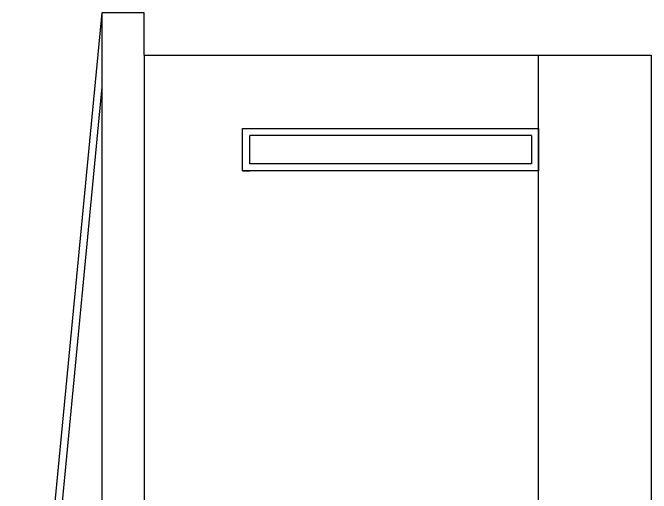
# Model space of a CAD drawing. Header units: millimetres. Extents: x -2662 to 41318, y -8966 to 37114.
# Drawn here: x 25287 to 29818, y 24408 to 27814 of the extents above; entities that cross this region are included whole.
import ezdxf

# ---------------------------------------------------------------- set-up
doc = ezdxf.new("R2010")
doc.units = ezdxf.units.MM

msp = doc.modelspace()

# ---------------------------------------------------------------- linework, layer by layer
for p, q in [((25918.249, 27813.923), (25286.831, 21223.382)), ((26218.249, 27813.923), (25918.249, 27813.923)), ((25918.249, 27813.923), (25918.249, 16273.923)), ((26218.249, 27513.923), (26218.249, 27813.923)), ((26218.249, 27513.923), (26218.249, 16573.923)), ((26218.249, 27513.923), (29018.249, 27513.923)), ((29018.249, 27513.923), (29818.249, 27513.923)), ((29018.249, 16573.923), (29018.249, 27513.923)), ((29818.249, 27513.923), (29818.249, 16573.923)), ((25918.249, 27289.72), (25357.713, 21438.98)), ((26918.249, 26993.923), (29018.249, 26993.923)), ((26918.249, 26693.923), (26918.249, 26993.923)), ((29018.249, 26993.923), (29018.249, 26693.923)), ((29018.249, 26993.923), (29018.249, 26943.923)), ((28968.249, 26943.923), (26968.249, 26943.923)), ((26968.249, 26743.923), (26968.249, 26943.923)), ((28968.249, 26943.923), (28968.249, 26743.923)), ((28968.249, 26743.923), (26968.249, 26743.923)), ((29018.249, 26693.923), (29018.249, 26743.923)), ((29018.249, 26693.923), (26918.249, 26693.923)), ((26918.249, 26693.923), (26968.249, 26693.923))]:
    msp.add_line(p, q)

doc.saveas('drawing.dxf')
